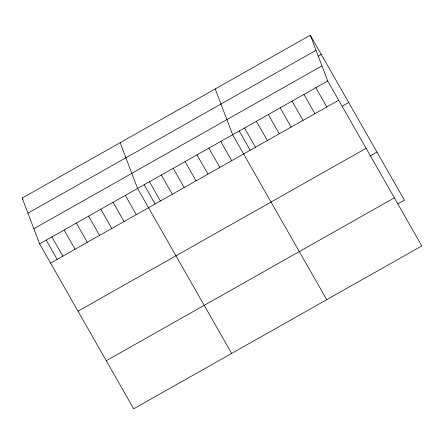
<?xml version="1.0" encoding="UTF-8"?>
<svg xmlns="http://www.w3.org/2000/svg" width="444" height="444" viewBox="0 0 444 444"><rect width="100%" height="100%" fill="white"/><g stroke="black" fill="none" stroke-linecap="round" stroke-linejoin="round"><path stroke-width="0.67" d="M310.301 35.193L327.711 80.975L421.8 245.932L133.7 408.807L39.61 243.845L22.2 198.068L310.301 35.193L404.39 200.155L397.857 203.852M27.944 213.176L316.045 50.3M318.304 56.111L321.273 54.429M33.866 228.738L321.967 65.867M39.61 243.845L327.711 80.975M50.583 263.081L338.683 100.211M342.163 106.216L348.701 102.52M78.011 311.172L366.111 148.296M369.83 156.094L376.962 152.064M106.271 360.717L394.372 197.841M315.823 87.69L326.795 106.926M303.94 94.411L314.913 113.647M292.058 101.127L303.03 120.363M280.17 107.848L291.142 127.084M268.287 114.563L279.259 133.799M256.404 121.284L267.377 140.52M244.522 128L255.494 147.236M239.227 131.019L250.2 150.255M326.729 299.678L232.634 134.721L215.229 88.944M220.751 141.442L231.724 160.673M208.869 148.157L219.841 167.394M196.981 154.878L207.953 174.115M185.098 161.594L196.07 180.83M173.216 168.315L184.188 187.551M161.333 175.03L172.305 194.267M149.445 181.751L160.417 200.988M144.156 184.771L155.128 204.007M231.651 353.43L137.562 188.467L120.152 142.691M125.319 195.393L136.291 214.624M113.076 202.314L124.048 221.55M100.827 209.235L111.799 228.471M88.584 216.156L99.556 235.392M76.34 223.082L87.313 242.313M64.097 230.003L75.069 249.239M51.854 236.924L62.826 256.16M22.2 198.068L22.888 199.267M46.198 240.143L57.171 259.379"/></g></svg>
